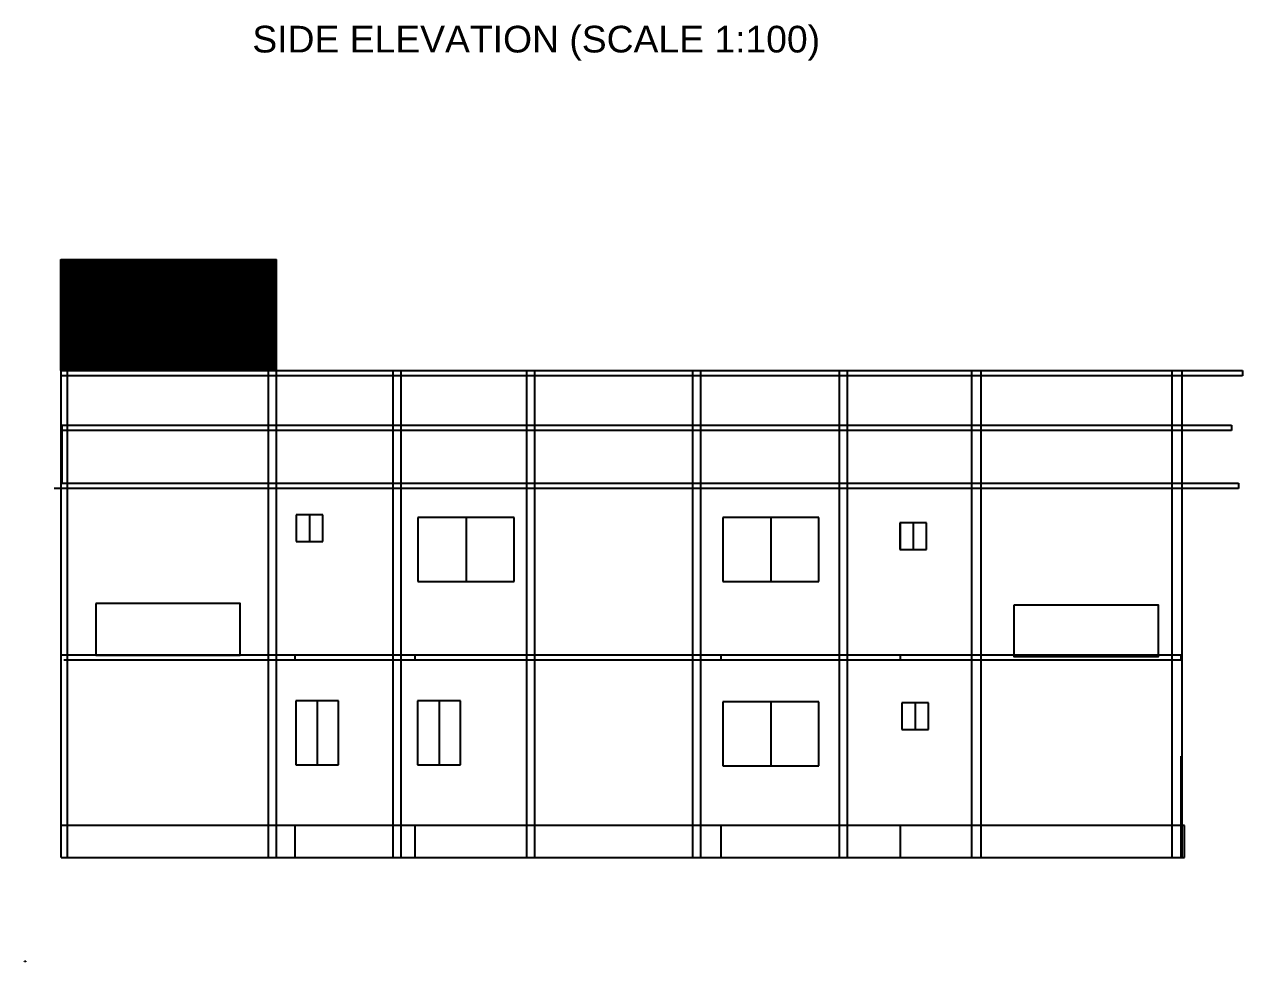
# Model space of a CAD drawing. Header units: millimetres. Extents: x 19768 to 100642, y -9270 to 68190.
# Drawn here: x 76570 to 99390, y 46850 to 64407 of the extents above; entities that cross this region are included whole.
import ezdxf

# ---------------------------------------------------------------- set-up
doc = ezdxf.new("R2010")
doc.units = ezdxf.units.MM
for name, color, linetype in [('chajha', 50, 'Continuous'), ('dimension', 80, 'Continuous'), ('projection', 255, 'Continuous'), ('text', 240, 'Continuous'), ('wall', 30, 'Continuous'), ('windows', 140, 'Continuous')]:
    doc.layers.add(name, color=color, linetype=linetype)
doc.styles.get("Standard").update_dxf_attribs({"font": 'arial.ttf', "height": 500})

msp = doc.modelspace()

# ---------------------------------------------------------------- hatches: boundary and pattern name
at = {"layer": 'wall'}
h = msp.add_hatch(dxfattribs=at)
h.set_pattern_fill('JIS_RC_18', color=0)
h.set_pattern_definition([(45, (0, 0), (-12.72792206135786, 12.72792206135786), []), (45, (1, 0), (-12.72792206135786, 12.72792206135786), []), (45, (2, 0), (-12.72792206135786, 12.72792206135786), [])])
h.paths.add_polyline_path([(81290, 57920), (77250, 57920), (77250, 60000), (81290, 60000)])

# ---------------------------------------------------------------- linework, layer by layer
at = {"layer": 'chajha'}
for points in [[(77906.35129362321, 53559.07584520662), (77906.35129362321, 52593.23537914373), (80615.38857436262, 52593.23537914373), (80615.38857436262, 53559.07584520662)], [(95106.35129362321, 53529.07584520662), (95106.35129362321, 52563.23537914373), (97815.38857436262, 52563.23537914373), (97815.38857436262, 53529.07584520662)]]:
    msp.add_lwpolyline(points, close=True, dxfattribs=at)
at = {"layer": 'dimension'}
msp.add_line((98237.71311996404, 48800), (98237.71311996404, 50700.18000000001), dxfattribs=at)
at = {"layer": 'projection'}
for p, q in [((77250, 57920), (77250, 60000)), ((77250, 60000), (81290, 60000)), ((81290, 48800), (81290, 60000)), ((77260, 56920), (77260, 57920)), ((77260, 48800), (77260, 57920)), ((77380, 48800), (77380, 57920)), ((81140, 48800), (81140, 57920)), ((83480, 48800), (83480, 57920)), ((83630, 48800), (83630, 57920)), ((85980, 48800), (85980, 57920)), ((86130, 48800), (86130, 57920)), ((89090, 48800), (89090, 57920)), ((89240, 48800), (89240, 57920)), ((91840, 48800), (91840, 57920)), ((91990, 48800), (91990, 57920)), ((94320, 48800), (94320, 57920)), ((94490, 48800), (94490, 57920)), ((98070, 48800), (98070, 57920)), ((98260, 48800), (98260, 57920)), ((99390, 57920), (99390, 57820)), ((77280, 55900), (77280, 56900)), ((99180, 56900), (99180, 56800)), ((77260, 52610), (77260, 55810)), ((77280, 55800), (77280, 55900)), ((99310, 55810), (99310, 55710)), ((92980, 54569.78161360721), (92980, 55060)), ((77260, 49400), (77260, 52600)), ((81640, 52500), (81640, 52600)), ((83890, 52500), (83890, 52600)), ((89620, 52500), (89620, 52600)), ((92980, 52500), (92980, 52600)), ((98230, 52600), (98230, 52500)), ((98300, 49400), (77260, 49400)), ((81640, 48800), (81640, 49400)), ((83890, 48800), (83890, 49400)), ((89620, 48800), (89620, 49400)), ((92980, 48800), (92980, 49400)), ((98300, 48800), (98300, 49400)), ((77260, 48800), (98300, 48800))]:
    msp.add_line(p, q, dxfattribs=at)
at = {"layer": 'wall'}
for p, q in [((99390, 57820), (77240, 57820)), ((77260, 57920), (99390, 57920)), ((77280, 56900), (99180, 56900)), ((99180, 56800), (77260, 56800)), ((99310, 55710), (77130, 55710)), ((77260, 55810), (99310, 55810)), ((77260, 52600), (98230, 52600)), ((98230, 52500), (77310, 52500)), ((76570, 46850.00000000001), (76570, 46860.00000000001)), ((76570, 46860.00000000001), (76600, 46860.00000000001)), ((76600, 46850.00000000001), (76570, 46850.00000000001)), ((76600, 46860.00000000001), (76600, 46850.00000000001))]:
    msp.add_line(p, q, dxfattribs=at)
at = {"layer": 'windows'}
for p, q in [((82158.42450884686, 55219.78161360722), (81658.42450884686, 55219.78161360722)), ((81658.42450884686, 55219.78161360722), (81658.42450884686, 54719.78161360722)), ((81908.42450884686, 55219.78161360722), (81908.42450884686, 54719.78161360722)), ((82158.42450884686, 54719.78161360722), (82158.42450884686, 55219.78161360722)), ((83943.33984186858, 55169.34864339157), (83943.33984186858, 53969.34864339157)), ((85743.33984186858, 55169.34864339157), (83943.33984186858, 55169.34864339157)), ((84843.33984186858, 55169.34864339157), (84843.33984186858, 53969.34864339157)), ((85743.33984186858, 53969.34864339157), (85743.33984186858, 55169.34864339157)), ((89653.33984186858, 55169.34864339157), (89653.33984186858, 53969.34864339157)), ((91453.33984186858, 55169.34864339157), (89653.33984186858, 55169.34864339157)), ((90553.33984186858, 55169.34864339157), (90553.33984186858, 53969.34864339157)), ((91453.33984186858, 53969.34864339157), (91453.33984186858, 55169.34864339157)), ((93468.42450884686, 55069.78161360722), (92968.42450884686, 55069.78161360722)), ((92968.42450884686, 55069.78161360722), (92968.42450884686, 54569.78161360722)), ((93218.42450884686, 55069.78161360722), (93218.42450884686, 54569.78161360722)), ((93468.42450884686, 54569.78161360722), (93468.42450884686, 55069.78161360722)), ((81658.42450884686, 54719.78161360722), (82158.42450884686, 54719.78161360722)), ((92968.42450884686, 54569.78161360722), (93468.42450884686, 54569.78161360722)), ((83943.33984186858, 53969.34864339157), (85743.33984186858, 53969.34864339157)), ((89653.33984186858, 53969.34864339157), (91453.33984186858, 53969.34864339157)), ((81657.02215944248, 51736.60729043899), (81657.02215944248, 50536.60729043899)), ((82457.02215944248, 51736.60729043899), (81657.02215944248, 51736.60729043899)), ((82057.02215944248, 51736.60729043899), (82057.02215944248, 50536.60729043899)), ((82457.02215944248, 50536.60729043899), (82457.02215944248, 51736.60729043899)), ((83937.02215944248, 51736.60729043899), (83937.02215944248, 50536.60729043899)), ((84737.02215944248, 51736.60729043899), (83937.02215944248, 51736.60729043899)), ((84337.02215944248, 51736.60729043899), (84337.02215944248, 50536.60729043899)), ((84737.02215944248, 50536.60729043899), (84737.02215944248, 51736.60729043899)), ((89653.33984186858, 51719.34864339157), (89653.33984186858, 50519.34864339157)), ((91453.33984186858, 51719.34864339157), (89653.33984186858, 51719.34864339157)), ((90553.33984186858, 51719.34864339157), (90553.33984186858, 50519.34864339157)), ((91453.33984186858, 50519.34864339157), (91453.33984186858, 51719.34864339157)), ((93508.42450884686, 51699.78161360722), (93008.42450884686, 51699.78161360722)), ((93008.42450884686, 51699.78161360722), (93008.42450884686, 51199.78161360722)), ((93258.42450884686, 51699.78161360722), (93258.42450884686, 51199.78161360722)), ((93508.42450884686, 51199.78161360722), (93508.42450884686, 51699.78161360722)), ((93008.42450884686, 51199.78161360722), (93508.42450884686, 51199.78161360722)), ((81657.02215944248, 50536.60729043899), (82457.02215944248, 50536.60729043899)), ((83937.02215944248, 50536.60729043899), (84737.02215944248, 50536.60729043899)), ((89653.33984186858, 50519.34864339157), (91453.33984186858, 50519.34864339157))]:
    msp.add_line(p, q, dxfattribs=at)

# ---------------------------------------------------------------- texts
at = {"layer": 'text', "insert": (80840, 64380), "char_height": 500, "attachment_point": 1}
msp.add_mtext_dynamic_manual_height_columns('SIDE ELEVATION (SCALE 1:100)', width=19250, gutter_width=2500, heights=[0], dxfattribs=at)

doc.saveas('drawing.dxf')
